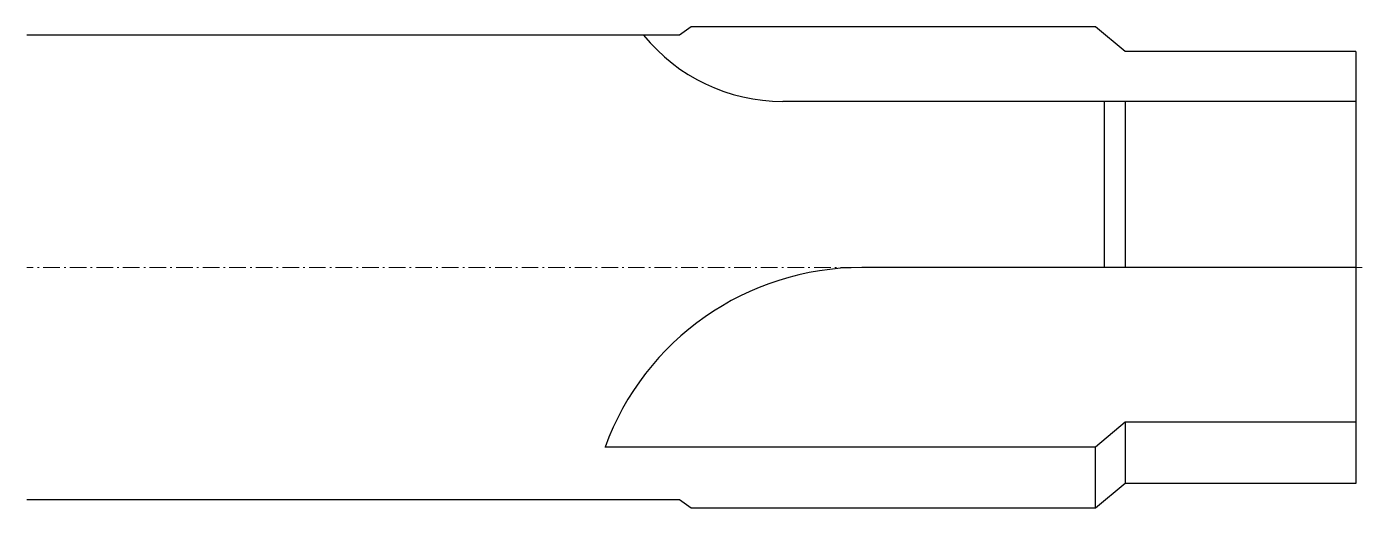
# Model space of a CAD drawing. Header units: millimetres. Extents: x -80 to 0.4, y -14.5 to 14.5.
import ezdxf

# ---------------------------------------------------------------- set-up
doc = ezdxf.new("R2010")
doc.units = ezdxf.units.MM
doc.linetypes.add('CENTER', pattern=[1.5, 1, -0.25, 0, -0.25])
doc.layers.add('1', color=4, linetype='Continuous', lineweight=30)
doc.layers.add('SK4', color=2, linetype='CENTER', lineweight=9)

msp = doc.modelspace()

# ---------------------------------------------------------------- linework, layer by layer
at = {"layer": '1'}
for p, q in [((-40, 14.5), (-40.714, 14)), ((-15.659, 14.5), (-40, 14.5)), ((-13.871, 13), (-15.659, 14.5)), ((-40.714, 14), (-80, 14)), ((0, 13), (-13.871, 13)), ((0, 13), (0, -13)), ((0, 10), (-34.495, 10)), ((-15.128, 0), (-15.128, 10)), ((-13.871, 10), (-13.871, 0)), ((0, 0), (-29.733, 0)), ((-13.871, -9.316), (-15.659, -10.816)), ((0, -9.316), (-13.871, -9.316)), ((-13.871, -9.316), (-13.871, -13)), ((-15.659, -10.816), (-45.191, -10.816)), ((-15.659, -14.5), (-15.659, -10.816)), ((-13.871, -13), (-15.659, -14.5)), ((0, -13), (-13.871, -13)), ((-40.714, -14), (-80, -14)), ((-40, -14.5), (-40.714, -14)), ((-15.659, -14.5), (-40, -14.5))]:
    msp.add_line(p, q, dxfattribs=at)
for centre, radius, start, end in [((-34.495, 20.769), 10.769, 218.94528, 270), ((-29.733, -16.453), 16.453, 90, 159.96108)]:
    msp.add_arc(centre, radius, start, end, dxfattribs=at)
at = {"layer": 'SK4'}
msp.add_line((0.395, 0), (-80, 0), dxfattribs=at)

doc.saveas('drawing.dxf')
